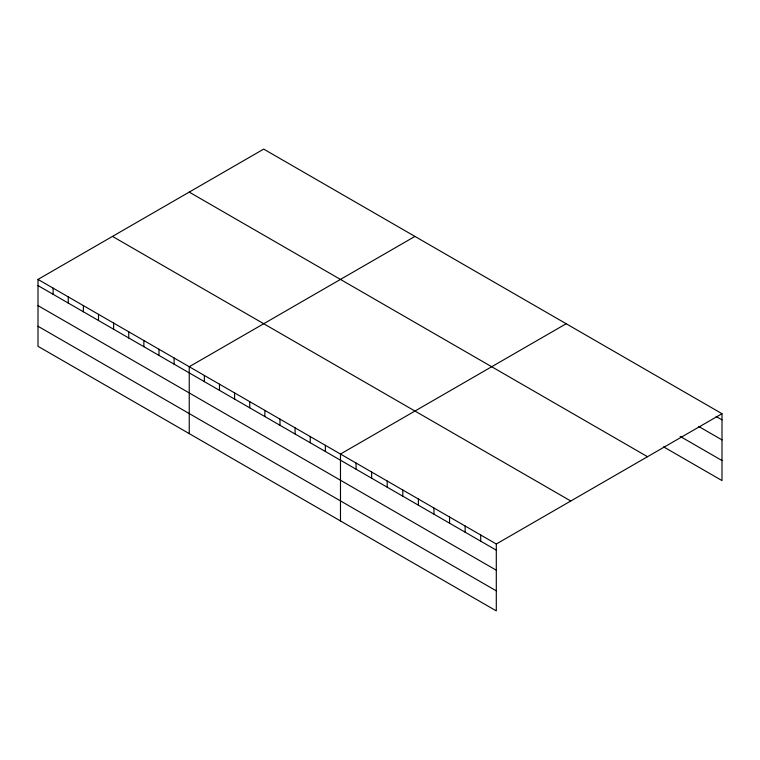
<?xml version="1.0" encoding="UTF-8"?>
<svg xmlns="http://www.w3.org/2000/svg" width="760" height="760" viewBox="0 0 760 760"><rect width="100%" height="100%" fill="white"/><g stroke="black" fill="none" stroke-linecap="round" stroke-linejoin="round"><path stroke-width="1.14" d="M663.565 446.851L722 480.586L722 413.697L263.701 149.102L38 279.414L38 346.303L496.299 610.897L496.299 544.008L38 279.414M414.941 236.417L189.24 366.728L189.24 433.618M566.181 323.741L340.48 454.043L340.48 520.933M496.299 544.008L722 413.697M716.158 416.49L722 419.862M698.63 426.408L722 439.907M680.124 436.373L722 460.55M189.221 192.109L647.52 456.703M112.48 236.407L570.779 501.001M38 285.579L496.299 550.173M38 305.615L496.299 570.209M38 326.258L496.299 590.862M480.719 535.011L480.719 541.177M465.13 526.015L465.13 532.181M449.549 517.019L449.549 523.184M433.969 508.022L433.969 514.188M418.389 499.025L418.389 505.191M402.8 490.029L402.8 496.194M387.22 481.033L387.22 487.198M371.64 472.036L371.64 478.202M356.06 463.039L356.06 469.205M325.356 445.312L325.356 451.478M310.232 436.582L310.232 442.748M295.108 427.851L295.108 434.017M279.984 419.121L279.984 425.286M264.86 410.39L264.86 416.556M249.736 401.651L249.736 407.825M234.612 392.92L234.612 399.095M219.488 384.19L219.488 390.355M204.364 375.459L204.364 381.624M174.116 357.998L174.116 364.163M158.992 349.267L158.992 355.433M143.868 340.537L143.868 346.702M128.744 331.806L128.744 337.972M113.62 323.066L113.62 329.241M98.496 314.336L98.496 320.501M83.372 305.606L83.372 311.771M68.248 296.875L68.248 303.041M53.124 288.144L53.124 294.31"/></g></svg>
